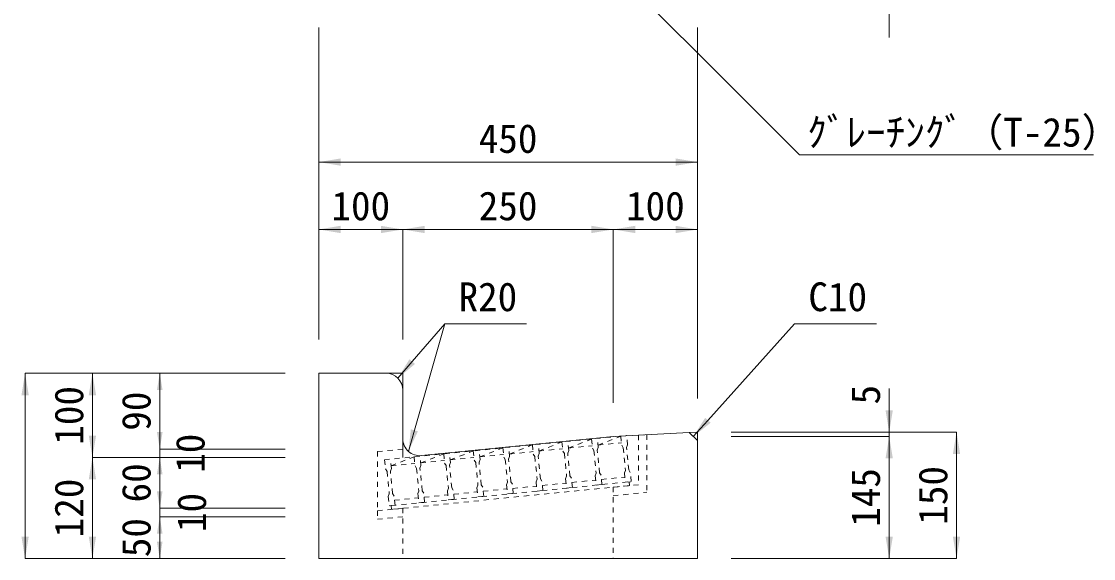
# Model space of a CAD drawing. Units: millimetres at full size; some dimension numbers follow another scale. Extents: x 26939 to 38479, y -4931 to 4101.
# Drawn here: x 28346 to 29620, y -3006 to -2368 of the extents above; entities that cross this region are included whole.
import ezdxf
from ezdxf.enums import TextEntityAlignment as Align

# ---------------------------------------------------------------- set-up
doc = ezdxf.new("R2010")
doc.units = ezdxf.units.MM
doc.header["$LTSCALE"] = 15
doc.linetypes.add('DASHED', pattern=[7.5, 6, -1.5])
doc.linetypes.add('USER1', pattern=[0.8, 0.4, -0.4])
for name, color, linetype, lineweight in [('受枠', 3, 'DASHED', 9), ('寸法線', 7, 'Continuous', 9), ('補助線', 8, 'Continuous', 20), ('集水桝', 1, 'Continuous', 9), ('ｸﾞﾚｰﾁﾝｸﾞ', 7, 'USER1', 9)]:
    doc.layers.add(name, color=color, linetype=linetype, lineweight=lineweight)
doc.styles.add('ＭＳ ゴシック', font='')
doc.styles.get('ＭＳ ゴシック').set_extended_font_data('MS Gothic')

# ---------------------------------------------------------------- blocks, each defined once
blk = doc.blocks.new('filled_arrow')
at = {"color": 0, "linetype": 'Continuous', "lineweight": -2}
blk.add_solid([(7.5, 1.25), (0, 0), (7.5, -1.25)], dxfattribs=at)

msp = doc.modelspace()

# ---------------------------------------------------------------- linework, layer by layer
at = {"layer": '受枠', "linetype": 'USER1', "lineweight": 13}
for p, q in [((29078.86, -2859.67), (29088.86, -2859.17)), ((29078.86, -2859.67), (29078.86, -2918.47)), ((29088.86, -2859.17), (29088.86, -2927.52)), ((29048.86, -2921.47), (29078.86, -2918.47)), ((29048.86, -2921.47), (29048.86, -2931.52)), ((29048.86, -2931.52), (29088.86, -2927.52)), ((28768.86, -2949.47), (28798.86, -2946.47)), ((28768.86, -2949.47), (28768.86, -2959.52)), ((28798.86, -2946.47), (28798.86, -2956.52)), ((28768.86, -2959.52), (28798.86, -2956.52))]:
    msp.add_line(p, q, dxfattribs=at)
at = {"layer": '寸法線'}
for p, q in [((29376.68, -2216.41), (29376.68, -2387.41)), ((28698.86, -2746.17), (28698.86, -2375.41)), ((29148.86, -2816.17), (29148.86, -2375.41)), ((28698.86, -2535.41), (29148.86, -2535.41)), ((28698.86, -2615.41), (28798.86, -2615.41)), ((28698.86, -2746.17), (28698.86, -2615.41)), ((28798.86, -2615.41), (29048.86, -2615.41)), ((28798.86, -2746.17), (28798.86, -2615.41)), ((28798.86, -2746.17), (28798.86, -2615.41)), ((29048.86, -2821.17), (29048.86, -2615.41)), ((29048.86, -2615.41), (29148.86, -2615.41)), ((29048.86, -2821.17), (29048.86, -2615.41)), ((29148.86, -2816.17), (29148.86, -2615.41)), ((28350.01, -2786.17), (28350.01, -3006.17)), ((28658.86, -2786.17), (28350.01, -2786.17)), ((28430.01, -2786.17), (28430.01, -2886.17)), ((28658.86, -2786.17), (28430.01, -2786.17)), ((28510.01, -2786.17), (28510.01, -2876.12)), ((28658.86, -2786.17), (28510.01, -2786.17)), ((29376.68, -2804.17), (29376.68, -2913.17)), ((28510.01, -2836.12), (28510.01, -2926.17)), ((29188.86, -2856.17), (29376.68, -2856.17)), ((29188.86, -2856.17), (29456.68, -2856.17)), ((29188.86, -2861.17), (29376.68, -2861.17)), ((29188.86, -2861.17), (29376.68, -2861.17)), ((29376.68, -2861.17), (29376.68, -3006.17)), ((29456.68, -2856.17), (29456.68, -3006.17)), ((28510.01, -2866.17), (28510.01, -2966.47)), ((28658.86, -2876.12), (28510.01, -2876.12)), ((28658.86, -2876.12), (28510.01, -2876.12)), ((28430.01, -2886.17), (28430.01, -3006.17)), ((28658.86, -2886.17), (28430.01, -2886.17)), ((28658.86, -2886.17), (28430.01, -2886.17)), ((28658.86, -2886.17), (28510.01, -2886.17)), ((28658.86, -2886.17), (28510.01, -2886.17)), ((28510.01, -2906.47), (28510.01, -2996.52)), ((28658.86, -2946.47), (28510.01, -2946.47)), ((28658.86, -2946.47), (28510.01, -2946.47)), ((28510.01, -2956.52), (28510.01, -3006.17)), ((28658.86, -2956.52), (28510.01, -2956.52)), ((28658.86, -2956.52), (28510.01, -2956.52)), ((28658.86, -3006.17), (28350.01, -3006.17)), ((28658.86, -3006.17), (28430.01, -3006.17)), ((28658.86, -3006.17), (28510.01, -3006.17)), ((29188.86, -3006.17), (29456.68, -3006.17)), ((29188.86, -3006.17), (29376.68, -3006.17))]:
    msp.add_line(p, q, dxfattribs=at)
for points in [[(28991.37, -2248.19), (29270.17, -2526.98), (29277.37, -2526.98), (29619.43, -2526.98)], [(28793, -2792.02), (28809.96, -2772.32), (28848.55, -2727.49), (28945.77, -2727.49)], [(28805.44, -2878.9), (28812.56, -2853.89), (28848.55, -2727.49), (28945.77, -2727.49)], [(29143.87, -2861.42), (29161.25, -2842.08), (29264.22, -2727.49), (29361.44, -2727.49)]]:
    msp.add_lwpolyline(points, dxfattribs=at)
at = {"layer": '補助線'}
for p, q in [((28778.86, -2786.17), (28798.86, -2786.17)), ((28798.86, -2786.17), (28798.86, -2806.17)), ((28798.86, -2864.07), (28798.86, -2886.17)), ((29138.87, -2856.67), (29148.86, -2856.17)), ((29148.86, -2856.17), (29148.86, -2866.17))]:
    msp.add_line(p, q, dxfattribs=at)
at = {"layer": '集水桝', "lineweight": 20}
for p, q in [((28698.86, -2786.17), (28698.86, -3006.17)), ((28698.86, -2786.17), (28778.86, -2786.17)), ((28798.86, -2806.17), (28798.86, -2864.07)), ((28820.85, -2883.97), (29048.86, -2861.17)), ((29048.86, -2861.17), (29138.87, -2856.67)), ((29138.87, -2856.67), (29148.86, -2866.17)), ((29148.86, -2866.17), (29148.86, -3006.17)), ((28698.86, -3006.17), (29148.86, -3006.17))]:
    msp.add_line(p, q, dxfattribs=at)
at = {"layer": '集水桝', "linetype": 'USER1', "lineweight": 13}
for p, q in [((28768.86, -2879.12), (28802.62, -2875.74)), ((28768.86, -2879.12), (28768.86, -2949.47)), ((29048.86, -2921.47), (29048.86, -3006.17)), ((28798.86, -2946.47), (28798.86, -3006.17))]:
    msp.add_line(p, q, dxfattribs=at)
at = {"layer": '集水桝', "lineweight": 20}
for centre, start, end in [((28778.86, -2806.17), 0, 90), ((28818.86, -2864.07), 180, 275.71059)]:
    msp.add_arc(centre, 20, start, end, dxfattribs=at)
at = {"layer": 'ｸﾞﾚｰﾁﾝｸﾞ'}
for p, q in [((28777.14, -2888.84), (29064.71, -2860.08)), ((28995.65, -2875.03), (29023.02, -2864.25)), ((29023.02, -2864.25), (29024.11, -2875.2)), ((29031.08, -2874.5), (29029.98, -2863.56)), ((29030.78, -2871.52), (29057.74, -2860.78)), ((29057.74, -2860.78), (29058.84, -2871.73)), ((29065.8, -2871.03), (29064.71, -2860.08)), ((28855.15, -2889.08), (28882.52, -2878.3)), ((28882.52, -2878.3), (28883.61, -2889.25)), ((28890.58, -2888.55), (28889.48, -2877.61)), ((28890.28, -2885.57), (28917.64, -2874.79)), ((28917.64, -2874.79), (28918.74, -2885.74)), ((28925.7, -2885.04), (28924.61, -2874.09)), ((28925.4, -2882.05), (28952.77, -2871.28)), ((28952.77, -2871.28), (28953.86, -2882.22)), ((28960.83, -2881.53), (28959.73, -2870.58)), ((28960.53, -2878.54), (28987.89, -2867.77)), ((28960.53, -2878.54), (28988.69, -2875.73)), ((28987.89, -2867.77), (28988.99, -2878.71)), ((28988.99, -2878.71), (28990.78, -2881.55)), ((28994.76, -2881.15), (28995.95, -2878.01)), ((28995.95, -2878.01), (28994.86, -2867.07)), ((28995.65, -2875.03), (29023.81, -2872.21)), ((29024.11, -2875.2), (29025.9, -2878.03)), ((29025.9, -2878.03), (29028.59, -2904.9)), ((29029.88, -2877.64), (29031.08, -2874.5)), ((29032.57, -2904.5), (29029.88, -2877.64)), ((29030.78, -2871.52), (29058.54, -2868.74)), ((29058.84, -2871.73), (29060.63, -2874.56)), ((29060.63, -2874.56), (29063.32, -2901.43)), ((29064.61, -2874.16), (29065.8, -2871.03)), ((29067.3, -2901.03), (29064.61, -2874.16)), ((28777.14, -2888.84), (28778.24, -2899.79)), ((28785.2, -2899.09), (28784.11, -2888.14)), ((28784.9, -2896.1), (28812.27, -2885.33)), ((28812.27, -2885.33), (28813.36, -2896.27)), ((28820.33, -2895.58), (28819.23, -2884.63)), ((28820.03, -2892.59), (28847.39, -2881.82)), ((28820.03, -2892.59), (28848.19, -2889.78)), ((28847.39, -2881.82), (28848.49, -2892.76)), ((28855.45, -2892.06), (28854.36, -2881.12)), ((28855.15, -2889.08), (28883.31, -2886.26)), ((28883.61, -2889.25), (28885.4, -2892.08)), ((28889.38, -2891.69), (28890.58, -2888.55)), ((28890.28, -2885.57), (28918.44, -2882.75)), ((28918.74, -2885.74), (28920.53, -2888.57)), ((28920.53, -2888.57), (28923.21, -2915.44)), ((28924.51, -2888.17), (28925.7, -2885.04)), ((28927.19, -2915.04), (28924.51, -2888.17)), ((28925.4, -2882.05), (28953.56, -2879.24)), ((28953.86, -2882.22), (28955.65, -2885.06)), ((28955.65, -2885.06), (28958.34, -2911.93)), ((28959.63, -2884.66), (28960.83, -2881.53)), ((28962.32, -2911.53), (28959.63, -2884.66)), ((28990.78, -2881.55), (28993.46, -2908.41)), ((28997.44, -2908.01), (28994.76, -2881.15)), ((28778.24, -2899.79), (28780.03, -2902.62)), ((28780.03, -2902.62), (28782.72, -2929.49)), ((28784.01, -2902.22), (28785.2, -2899.09)), ((28786.7, -2929.09), (28784.01, -2902.22)), ((28784.9, -2896.1), (28813.06, -2893.29)), ((28813.36, -2896.27), (28815.15, -2899.11)), ((28815.15, -2899.11), (28817.84, -2925.98)), ((28819.13, -2898.71), (28820.33, -2895.58)), ((28821.82, -2925.58), (28819.13, -2898.71)), ((28848.49, -2892.76), (28850.28, -2895.6)), ((28850.28, -2895.6), (28852.97, -2922.46)), ((28854.26, -2895.2), (28855.45, -2892.06)), ((28856.95, -2922.06), (28854.26, -2895.2)), ((28885.4, -2892.08), (28888.09, -2918.95)), ((28892.07, -2918.55), (28889.38, -2891.69)), ((29063.32, -2901.43), (29062.12, -2904.56)), ((29069.09, -2903.87), (29067.3, -2901.03)), ((29070.18, -2914.81), (29069.09, -2903.87)), ((28785.1, -2943.32), (29067.69, -2915.06)), ((28923.21, -2915.44), (28922.02, -2918.57)), ((28928.99, -2917.88), (28927.19, -2915.04)), ((28958.34, -2911.93), (28957.15, -2915.06)), ((28957.15, -2915.06), (28958.24, -2926.01)), ((28964.11, -2914.36), (28962.32, -2911.53)), ((28965.21, -2925.31), (28964.11, -2914.36)), ((28964.61, -2919.34), (28992.77, -2916.52)), ((28993.46, -2908.41), (28992.27, -2911.55)), ((28992.27, -2911.55), (28993.36, -2922.49)), ((28999.24, -2910.85), (28997.44, -2908.01)), ((29000.33, -2921.8), (28999.24, -2910.85)), ((28999.73, -2915.83), (29027.89, -2913.01)), ((29028.59, -2904.9), (29027.4, -2908.03)), ((29027.4, -2908.03), (29028.49, -2918.98)), ((29034.36, -2907.34), (29032.57, -2904.5)), ((29035.45, -2918.28), (29034.36, -2907.34)), ((29034.86, -2912.31), (29062.62, -2909.54)), ((29062.12, -2904.56), (29063.22, -2915.51)), ((29063.22, -2915.51), (29070.18, -2914.81)), ((29067.69, -2915.06), (29068.14, -2919.54)), ((28782.72, -2929.49), (28781.52, -2932.62)), ((29068.14, -2919.54), (28785.55, -2947.8)), ((28788.49, -2931.93), (28786.7, -2929.09)), ((28817.84, -2925.98), (28816.65, -2929.11)), ((28816.65, -2929.11), (28817.74, -2940.06)), ((28823.61, -2928.41), (28821.82, -2925.58)), ((28824.71, -2939.36), (28823.61, -2928.41)), ((28852.97, -2922.46), (28851.77, -2925.6)), ((28851.77, -2925.6), (28852.87, -2936.54)), ((28858.74, -2924.9), (28856.95, -2922.06)), ((28859.83, -2935.85), (28858.74, -2924.9)), ((28859.23, -2929.88), (28887.39, -2927.06)), ((28888.09, -2918.95), (28886.9, -2922.08)), ((28886.9, -2922.08), (28887.99, -2933.03)), ((28893.86, -2921.39), (28892.07, -2918.55)), ((28894.96, -2932.33), (28893.86, -2921.39)), ((28894.36, -2926.36), (28922.52, -2923.55)), ((28922.02, -2918.57), (28923.12, -2929.52)), ((28923.12, -2929.52), (28930.08, -2928.82)), ((28930.08, -2928.82), (28928.99, -2917.88)), ((28929.48, -2922.85), (28957.64, -2920.03)), ((28958.24, -2926.01), (28965.21, -2925.31)), ((28993.36, -2922.49), (29000.33, -2921.8)), ((29028.49, -2918.98), (29035.45, -2918.28)), ((28781.52, -2932.62), (28782.62, -2943.57)), ((28789.58, -2942.87), (28788.49, -2931.93)), ((28788.98, -2936.9), (28817.14, -2934.08)), ((28817.74, -2940.06), (28824.71, -2939.36)), ((28824.11, -2933.39), (28852.27, -2930.57)), ((28852.87, -2936.54), (28859.83, -2935.85)), ((28887.99, -2933.03), (28894.96, -2932.33)), ((28782.62, -2943.57), (28789.58, -2942.87)), ((28785.55, -2947.8), (28785.1, -2943.32))]:
    msp.add_line(p, q, dxfattribs=at)

# ---------------------------------------------------------------- block references
at = {"layer": '寸法線', "xscale": 3.47, "yscale": 3.47}
for p in [(28698.86, -2535.41), (28698.86, -2615.41), (28798.86, -2615.41), (29048.86, -2615.41)]:
    msp.add_blockref('filled_arrow', p, dxfattribs=at)
at = {"layer": '寸法線'}
for p, xscale, yscale, rotation in [((29148.86, -2535.41), 3.47, 3.47, 180), ((28798.86, -2615.41), 3.47, 3.47, 180), ((29048.86, -2615.41), 3.47, 3.47, 180), ((29148.86, -2615.41), 3.47, 3.47, 180), ((28793, -2792.02), 3.47, 3.47, 49.3), ((28350.01, -2786.17), 3.47, 3.47, 270), ((28430.01, -2786.17), 3.47, 3.47, 270), ((28510.01, -2786.17), 2.67, 2.67, 270), ((29143.87, -2861.42), 3.47, 3.47, 48.1), ((29376.68, -2856.17), 3.47, 3.47, 90), ((28805.44, -2878.9), 3.47, 3.47, 74.1), ((28430.01, -2886.17), 3.47, 3.47, 90), ((28510.01, -2876.12), 2.67, 2.67, 90), ((28510.01, -2876.12), 2.67, 2.67, 90), ((29376.68, -2861.17), 3.47, 3.47, 270), ((29376.68, -2861.17), 3.47, 3.47, 270), ((29456.68, -2856.17), 3.47, 3.47, 270), ((28430.01, -2886.17), 3.47, 3.47, 270), ((28510.01, -2886.17), 2.67, 2.67, 270), ((28510.01, -2946.47), 2.67, 2.67, 90), ((28510.01, -2956.52), 2.67, 2.67, 270), ((28350.01, -3006.17), 3.47, 3.47, 90), ((28430.01, -3006.17), 3.47, 3.47, 90), ((29376.68, -3006.17), 3.47, 3.47, 90), ((29456.68, -3006.17), 3.47, 3.47, 90), ((28510.01, -3006.17), 2.67, 2.67, 90)]:
    msp.add_blockref('filled_arrow', p, dxfattribs=dict(at, xscale=xscale, yscale=yscale, rotation=rotation))

# ---------------------------------------------------------------- texts
at = {"layer": '寸法線', "style": 'ＭＳ ゴシック'}
msp.add_text('ｸﾞﾚｰﾁﾝｸﾞ（T-25）', height=34.18, dxfattribs=at).set_placement((29279.17, -2482.86), align=Align.TOP_LEFT)
for s, p in [('450', (28923.86, -2507.41)), ('100', (28748.86, -2587.41)), ('250', (28923.86, -2587.41)), ('100', (29098.86, -2587.41))]:
    msp.add_text(s, height=34.18, dxfattribs=at).set_placement(p, align=Align.MIDDLE_CENTER)
for s, p in [('R20', (28864.98, -2695.34)), ('C10', (29280.66, -2695.34))]:
    msp.add_text(s, height=34.18, dxfattribs=at).set_placement(p, align=Align.MIDDLE_LEFT)
for s, p in [('100', (28402.01, -2836.17)), ('90', (28482.01, -2831.14)), ('5', (29348.68, -2811.6)), ('10', (28546.17, -2881.14)), ('60', (28482.01, -2916.32)), ('145', (29348.68, -2933.67)), ('150', (29428.68, -2931.17)), ('120', (28402.01, -2946.17)), ('10', (28547.92, -2951.49)), ('50', (28482.01, -2981.34))]:
    msp.add_text(s, height=34.18, rotation=90, dxfattribs=at).set_placement(p, align=Align.MIDDLE_CENTER)

doc.saveas('drawing.dxf')
